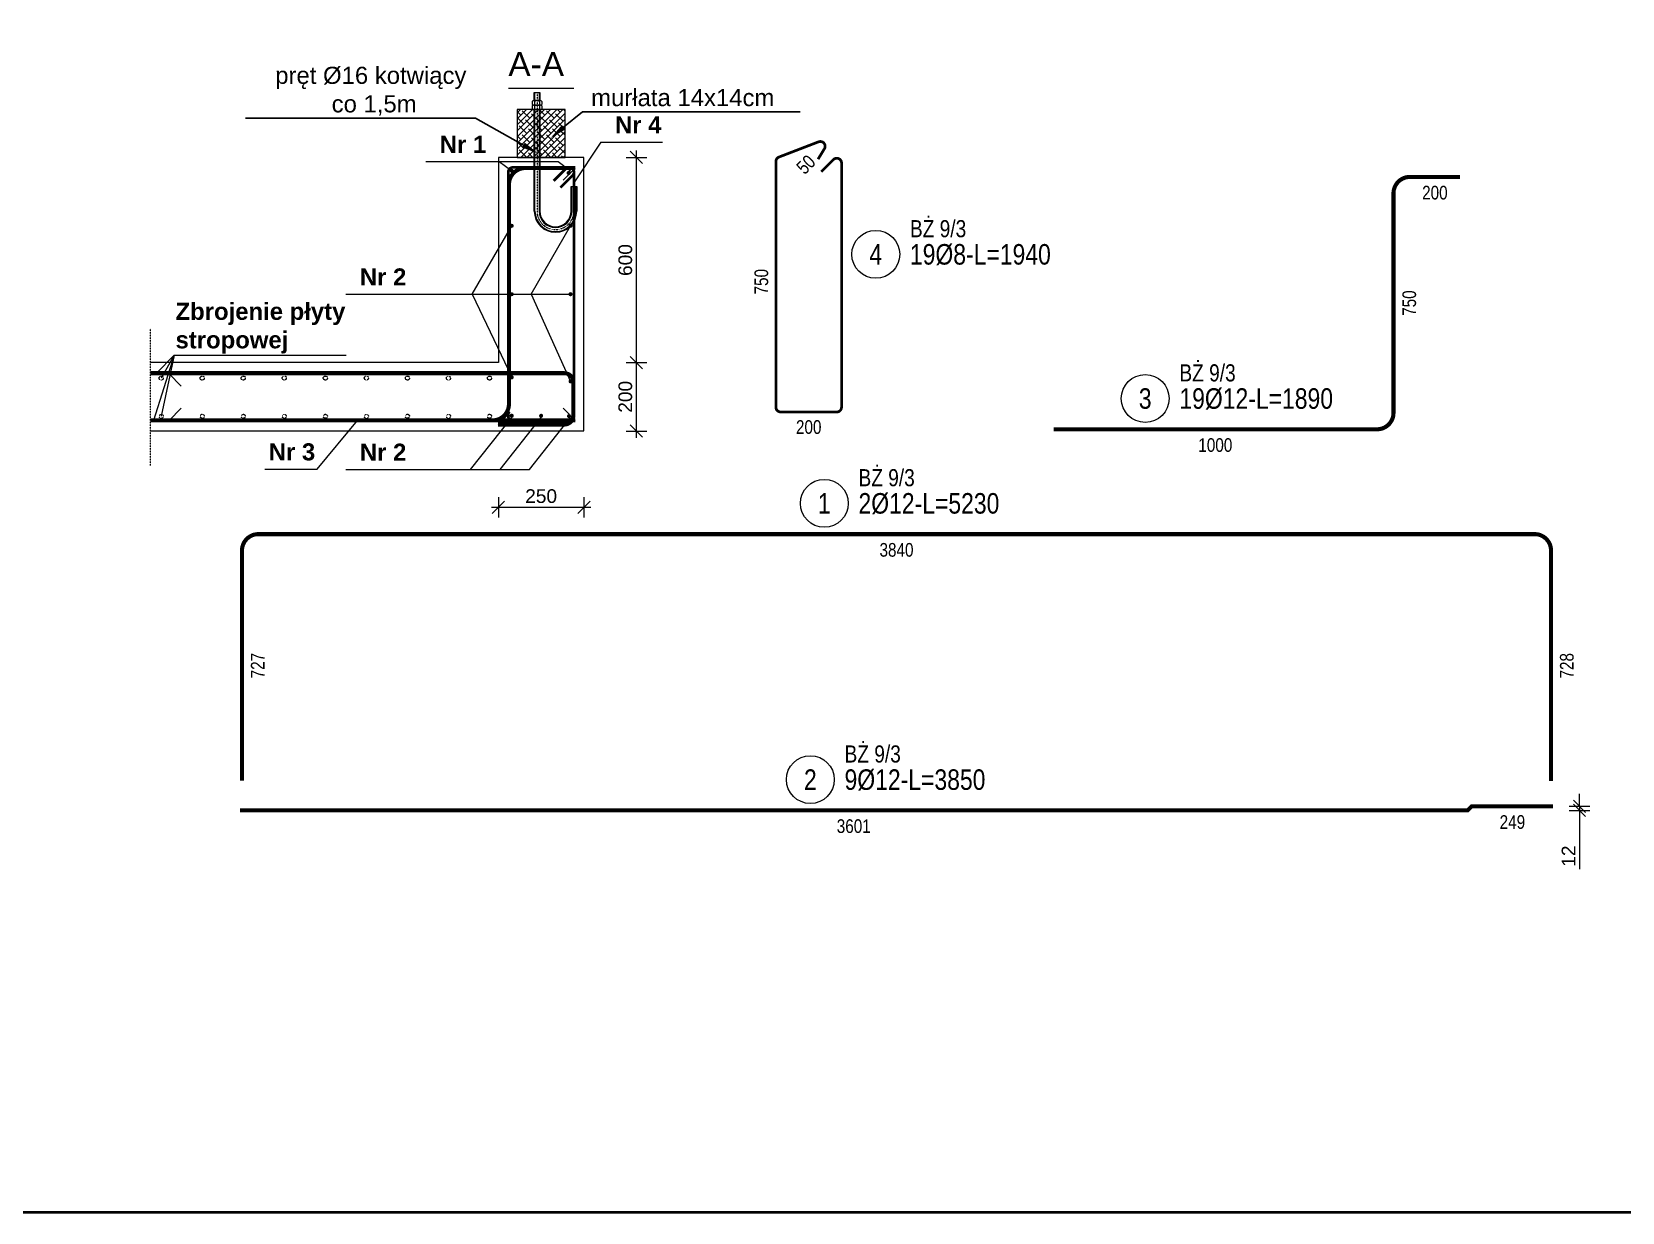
# Model space of a CAD drawing. Header units: millimetres. Extents: x 647 to 146539, y -131215 to 59.
# Drawn here: x 89335 to 93985, y -12172 to -8720 of the extents above; entities that cross this region are included whole.
import ezdxf
from ezdxf import colors
from ezdxf.entities.mleader import LeaderData, LeaderLine
from ezdxf.enums import TextEntityAlignment as Align
from ezdxf.math import Vec2, Vec3

# ---------------------------------------------------------------- set-up
doc = ezdxf.new("R2010")
doc.units = ezdxf.units.MM
doc.linetypes.add('DASHDOT', pattern=[1, 0.5, -0.25, 0, -0.25])
doc.linetypes.add('DASHED', pattern=[0.75, 0.5, -0.25])
doc.layers.get('Defpoints').update_dxf_attribs({"color": 2, "lineweight": 50})
for name, color, linetype, lineweight in [('e-cad_opisy', 2, 'Continuous', 18), ('e-cad_prety_widok', 1, 'Continuous', 40), ('G-Bloki', 221, 'Continuous', 5), ('G-Kreskowanie', 9, 'Continuous', 5), ('G-Obrys', 3, 'Continuous', 20), ('G-Opisy', 2, 'Continuous', 18), ('G-Osie', 6, 'DASHDOT', 9), ('G-Podkład', 9, 'Continuous', 13), ('G-Przerywana', 8, 'DASHED', 15), ('G-Ramka', 5, 'Continuous', 40), ('G-Wymiary', 4, 'Continuous', 9)]:
    doc.layers.add(name, color=color, linetype=linetype, lineweight=lineweight)
doc.layers.add('e-cad_rzutnie', color=61, linetype='Continuous', lineweight=5, plot=False)
doc.layers.add('G-Prety', color=1, linetype='Continuous')
doc.styles.add('Arial-GG', font='arial.ttf')
doc.styles.add('e-cad_1', font='arial.ttf')
doc.styles.get("Standard").update_dxf_attribs({"font": 'arial.ttf'})
doc.dimstyles.new('e-cad_1_20_[mm]', dxfattribs={"dimscale": 20, "dimtxt": 2, "dimasz": 1.8, "dimexe": 1.5, "dimexo": 0, "dimgap": 0.6, "dimtad": 1, "dimdec": 1, "dimrnd": 1, "dimtxsty": 'Arial-GG', "dimblk": 'OBLIQUE', "dimcen": 0, "dimdle": 1, "dimclrd": 4, "dimclre": 4, "dimclrt": 7, "dimadec": 1, "dimazin": 0, "dimtfac": 1, "dimtdec": 1, "dimtix": 1, "dimtmove": 0, "dimatfit": 2, "dimfxl": 1.5, "dimfxlon": 1, "dimlwd": -1, "dimlwe": -1, "dimarcsym": 0})

# ---------------------------------------------------------------- blocks, each defined once
blk = doc.blocks.new('_Oblique')
at = {"color": 0, "linetype": 'ByBlock', "lineweight": -2}
blk.add_line((-0.5, -0.5), (0.5, 0.5), dxfattribs=at)
blk = doc.blocks.new('*D747')
at = {"layer": 'Defpoints', "color": 0, "ltscale": 0.8, "transparency": 16777216}
for p in [(90699, -9687.4), (91102.7, -9687.4), (90949, -9887.4)]:
    blk.add_point(p, dxfattribs=at)
at = {"layer": 'G-Wymiary', "color": 4, "ltscale": 0.8, "transparency": 16777216}
for p, q in [((91102.7, -9907.4), (91102.7, -9667.4)), ((91072.7, -9687.4), (91132.7, -9687.4)), ((91072.7, -9887.4), (91132.7, -9887.4))]:
    blk.add_line(p, q, dxfattribs=at)
at = {"layer": 'G-Wymiary', "color": 4, "ltscale": 0.8, "transparency": 16777216, "xscale": 36, "yscale": 36, "zscale": 36}
for p, rotation in [((91102.7, -9687.4), 90), ((91102.7, -9887.4), 270)]:
    blk.add_blockref('_Oblique', p, dxfattribs=dict(at, rotation=rotation))
at = {"layer": 'G-Wymiary', "color": 7, "ltscale": 0.8, "transparency": 16777216, "insert": (91070.3, -9787.4), "char_height": 40, "attachment_point": 5, "rotation": 90, "style": 'Arial-GG'}
blk.add_mtext('200', dxfattribs=at)
blk = doc.blocks.new('*D748')
at = {"layer": 'Defpoints', "color": 0, "ltscale": 0.8, "transparency": 16777216}
for p in [(90949, -9087.4), (91102.7, -9087.4), (90699, -9687.4)]:
    blk.add_point(p, dxfattribs=at)
at = {"layer": 'G-Wymiary', "color": 4, "ltscale": 0.8, "transparency": 16777216}
for p, q in [((91102.7, -9707.4), (91102.7, -9067.4)), ((91072.7, -9087.4), (91132.7, -9087.4)), ((91072.7, -9687.4), (91132.7, -9687.4))]:
    blk.add_line(p, q, dxfattribs=at)
at = {"layer": 'G-Wymiary', "color": 4, "ltscale": 0.8, "transparency": 16777216, "xscale": 36, "yscale": 36, "zscale": 36}
for p, rotation in [((91102.7, -9087.4), 90), ((91102.7, -9687.4), 270)]:
    blk.add_blockref('_Oblique', p, dxfattribs=dict(at, rotation=rotation))
at = {"layer": 'G-Wymiary', "color": 7, "ltscale": 0.8, "transparency": 16777216, "insert": (91070.3, -9387.4), "char_height": 40, "attachment_point": 5, "rotation": 90, "style": 'Arial-GG'}
blk.add_mtext('600', dxfattribs=at)
blk = doc.blocks.new('*D668')
at = {"layer": 'Defpoints', "color": 0, "ltscale": 0.8, "transparency": 16777216}
for p in [(90699, -9687.4), (90949, -9887.4), (90949, -10110.4)]:
    blk.add_point(p, dxfattribs=at)
at = {"layer": 'G-Wymiary', "color": 4, "ltscale": 0.8, "transparency": 16777216}
for p, q in [((90699, -10080.4), (90699, -10140.4)), ((90949, -10080.4), (90949, -10140.4)), ((90679, -10110.4), (90969, -10110.4))]:
    blk.add_line(p, q, dxfattribs=at)
at = {"layer": 'G-Wymiary', "color": 4, "ltscale": 0.8, "transparency": 16777216, "xscale": 36, "yscale": 36, "zscale": 36, "rotation": 180}
blk.add_blockref('_Oblique', (90699, -10110.4), dxfattribs=at)
at = {"layer": 'G-Wymiary', "color": 4, "ltscale": 0.8, "transparency": 16777216, "xscale": 36, "yscale": 36, "zscale": 36}
blk.add_blockref('_Oblique', (90949, -10110.4), dxfattribs=at)
at = {"layer": 'G-Wymiary', "color": 7, "ltscale": 0.8, "transparency": 16777216, "insert": (90824, -10078), "char_height": 40, "attachment_point": 5, "style": 'Arial-GG'}
blk.add_mtext('250', dxfattribs=at)
blk = doc.blocks.new('e-cad_ZelbetOpis_7')
blk.add_circle((5, 4.5), 3.5)
at = {"layer": 'e-cad_opisy', "style": 'e-cad_1', "width": 0.8}
blk.add_attdef('NR', text='', height=3, dxfattribs=at).set_placement((5, 3), align=Align.CENTER)
for tag, p in [('OPIS_1', (10, 3)), ('UWAGI', (10, -6))]:
    blk.add_attdef(tag, p, '', height=3, dxfattribs=at)
at = {"layer": 'e-cad_opisy', "style": 'e-cad_1', "width": 0.8, "flags": 1}
for tag, p in [('SREDNICA', (0, -15)), ('DLUGOSC', (0, -20)), ('SZT', (0, -25)), ('GATUNEK_STALI', (0, -30)), ('KLASA_STALI', (0, -35)), ('OPIS_2', (0, -40)), ('KOD', (0, -50)), ('HAK_1', (0, -55)), ('HAK_2', (0, -60)), ('A', (0, -65)), ('B', (0, -70)), ('C', (0, -75)), ('D', (0, -80)), ('E', (0, -85)), ('F', (0, -90)), ('R', (0, -95)), ('HAK_1_DLUGOSC', (0, -100)), ('HAK_2_DLUGOSC', (0, -105)), ('KIERUNEK', (0, -110))]:
    blk.add_attdef(tag, p, '', height=3, dxfattribs=at)
at = {"layer": 'e-cad_rzutnie', "style": 'e-cad_1', "width": 0.8}
blk.add_attdef('POZYCJA', (10, 7), '', height=2.5, dxfattribs=at)
blk = doc.blocks.new('*D802')
at = {"layer": 'Defpoints', "color": 0, "ltscale": 0.8, "transparency": 16777216}
for p in [(93533.2, -10996.8), (93545.2, -10984.8), (93860.4, -10984.8)]:
    blk.add_point(p, dxfattribs=at)
at = {"layer": 'G-Wymiary', "color": 4, "ltscale": 0.8, "transparency": 16777216}
for p, q in [((93860.4, -10984.8), (93860.4, -10948.8)), ((93830.4, -10984.8), (93890.4, -10984.8)), ((93830.4, -10996.8), (93890.4, -10996.8)), ((93860.4, -10984.8), (93860.4, -10996.8)), ((93860.4, -10996.8), (93860.4, -11169.1))]:
    blk.add_line(p, q, dxfattribs=at)
at = {"layer": 'G-Wymiary', "color": 4, "ltscale": 0.8, "transparency": 16777216, "xscale": 36, "yscale": 36, "zscale": 36}
for p, rotation in [((93860.4, -10984.8), 270), ((93860.4, -10996.8), 90)]:
    blk.add_blockref('_Oblique', p, dxfattribs=dict(at, rotation=rotation))
at = {"layer": 'G-Wymiary', "color": 7, "ltscale": 0.8, "transparency": 16777216, "insert": (93828.3, -11130.5), "char_height": 40, "attachment_point": 5, "rotation": 90, "style": 'Arial-GG'}
blk.add_mtext('12', dxfattribs=at)

msp = doc.modelspace()

# ---------------------------------------------------------------- hatches: boundary and pattern name
at = {"layer": 'G-Kreskowanie', "ltscale": 0.8}
h = msp.add_hatch(dxfattribs=at)
h.set_pattern_fill('ANSI38', color=256, scale=100, style=0)
h.set_pattern_definition([(45, (-1445027.163, 750194.725), (-8.838834765, 8.838834765), []), (135, (-1445027.163, 750194.725), (-26.51650429, 8.838834765), [31.25, -18.75])])
h.paths.add_polyline_path([(90753.99, -8947.36), (90753.99, -9087.36), (90893.99, -9087.36), (90893.99, -8947.36)])
at = {"layer": 'G-Kreskowanie'}
h = msp.add_hatch(color=256, dxfattribs=at)
edge = h.paths.add_edge_path()
edge.add_arc((90737.99, -9126.35), 6, 0, 360)
h = msp.add_hatch(color=256, dxfattribs=at)
edge = h.paths.add_edge_path()
edge.add_arc((90904.56, -9132.97), 6, 0, 360)
h = msp.add_hatch(color=256, dxfattribs=at)
edge = h.paths.add_edge_path()
edge.add_arc((90737.99, -9287.35), 6, 0, 360)
h = msp.add_hatch(color=256, dxfattribs=at)
edge = h.paths.add_edge_path()
edge.add_arc((90909.99, -9287.35), 6, 0, 360)
h = msp.add_hatch(color=256, dxfattribs=at)
edge = h.paths.add_edge_path()
edge.add_arc((90737.99, -9487.35), 6, 0, 360)
h = msp.add_hatch(color=256, dxfattribs=at)
edge = h.paths.add_edge_path()
edge.add_arc((90909.99, -9487.35), 6, 0, 360)
h = msp.add_hatch(color=256, dxfattribs=at)
edge = h.paths.add_edge_path()
edge.add_arc((90737.99, -9730.35), 6, 0, 360)
h = msp.add_hatch(color=256, dxfattribs=at)
edge = h.paths.add_edge_path()
edge.add_arc((90909.99, -9742.21), 6, 0, 360)
h = msp.add_hatch(color=256, dxfattribs=at)
edge = h.paths.add_edge_path()
edge.add_arc((90737.99, -9842.84), 6, 0, 360)
h = msp.add_hatch(color=256, dxfattribs=at)
edge = h.paths.add_edge_path()
edge.add_arc((90823.99, -9842.84), 6, 0, 360)
h = msp.add_hatch(color=256, dxfattribs=at)
edge = h.paths.add_edge_path()
edge.add_arc((90905.6, -9843.96), 6, 0, 360)

# ---------------------------------------------------------------- linework, layer by layer
at = {"layer": 'e-cad_prety_widok'}
for points, const_width in [([(91643.25, -9129.19), (91678.6, -9093.83, -0.66811), (91702.5, -9103.73), (91702.5, -9817.73, -0.413797), (91688.5, -9831.73), (91524.5, -9831.73, -0.413797), (91510.5, -9817.73), (91510.5, -9099.35, -0.310163), (91519.48, -9086.28), (91635.41, -9041.73, -0.715901), (91652.39, -9062.09), (91633.82, -9092.52)], 8), ([(93777.22, -10910.92), (93777.22, -10236.92, 0.4142136), (93729.22, -10188.92), (89997.22, -10188.92, 0.4142136), (89949.22, -10236.92), (89949.22, -10909.92)], 12)]:
    msp.add_lwpolyline(points, format="xyb", dxfattribs=dict(at, const_width=const_width))
at = {"layer": 'e-cad_prety_widok', "ltscale": 0.8, "const_width": 12}
for points in [[(90923.99, -9118.36), (90777.99, -9118.36, 0.4142136), (90729.99, -9166.36), (90729.99, -9808.36, -0.4142136), (90681.99, -9856.36), (89735.99, -9856.36)], [(93510.5, -9144.37), (93364.5, -9144.37, 0.4142136), (93316.5, -9192.37), (93316.5, -9834.37, -0.4142136), (93268.5, -9882.37), (92322.5, -9882.37)]]:
    msp.add_lwpolyline(points, format="xyb", dxfattribs=at)
at = {"layer": 'e-cad_prety_widok', "const_width": 12}
msp.add_lwpolyline([(89943.22, -10996.77), (93533.22, -10996.77), (93545.22, -10984.77), (93783.22, -10984.77)], dxfattribs=at)
at = {"layer": 'G-Obrys', "ltscale": 0.8}
for p, q in [((90888.64, -9153.71), (90923.99, -9118.36)), ((89771.35, -9755.92), (89735.99, -9720.57)), ((89771.35, -9821), (89735.99, -9856.36)), ((90697.99, -9868.36), (90733.35, -9833)), ((90888.64, -9821), (90923.99, -9856.36))]:
    msp.add_line(p, q, dxfattribs=at)
at = {"layer": 'G-Obrys'}
msp.add_lwpolyline([(89681.3, -9887.36), (90948.99, -9887.36), (90948.99, -9087.36), (90698.99, -9087.36), (90698.99, -9687.36), (89681.3, -9687.36)], dxfattribs=at)
at = {"layer": 'G-Opisy'}
for p, q in [((90728.18, -8885.26), (90919.8, -8885.26)), ((90998.86, -9042.61), (90919.99, -9161.86)), ((90998.86, -9042.61), (91179.38, -9042.61)), ((90486.57, -9099.71), (90873.53, -9099.71)), ((90701.53, -9099.71), (90737.99, -9126.35)), ((90873.53, -9099.71), (90909.99, -9126.35)), ((90622.52, -9487.36), (90737.99, -9287.36)), ((90794.52, -9487.36), (90909.99, -9287.36)), ((90252.91, -9487.36), (90540.47, -9487.36)), ((90540.47, -9487.36), (90794.52, -9487.36)), ((90540.47, -9487.36), (90622.52, -9487.36)), ((90540.47, -9487.36), (90909.99, -9487.36)), ((90540.47, -9487.36), (90737.99, -9487.36)), ((90540.47, -9487.36), (90794.52, -9487.36)), ((90540.47, -9487.36), (90622.52, -9487.36)), ((90622.52, -9487.36), (90737.99, -9730.35)), ((90737.99, -9487.36), (90737.99, -9487.36)), ((90794.52, -9487.36), (90909.99, -9742.21)), ((90909.99, -9487.36), (90909.99, -9487.36)), ((89750.78, -9666.04), (89690.56, -9856.36)), ((89750.78, -9666.04), (89699.06, -9718.36)), ((89750.78, -9666.04), (89713, -9844.36)), ((89750.78, -9666.04), (89713, -9732.56)), ((89750.78, -9666.04), (90253.58, -9666.04)), ((90169.09, -9998.81), (90287.23, -9856.36)), ((90617.81, -9999.87), (90737.99, -9848.36)), ((90703.81, -9999.87), (90823.99, -9848.36)), ((90789.81, -9999.87), (90909.99, -9848.36)), ((90016.53, -9998.81), (90169.09, -9998.81)), ((90252.91, -9999.87), (90540.47, -9999.87)), ((90540.47, -9999.87), (90617.81, -9999.87)), ((90540.47, -9999.87), (90789.81, -9999.87)), ((90540.47, -9999.87), (90703.81, -9999.87))]:
    msp.add_line(p, q, dxfattribs=at)
at = {"layer": 'G-Opisy', "ltscale": 0.8}
msp.add_lwpolyline([(90753.99, -8947.36), (90753.99, -9087.36), (90893.99, -9087.36), (90893.99, -8947.36), (90753.99, -8947.36)], dxfattribs=at)
at = {"layer": 'G-Osie', "ltscale": 0.2}
msp.add_lwpolyline([(90811.99, -8897.36), (90811.99, -9244.36, 0.4142136), (90865.99, -9298.36), (90865.99, -9298.36, 0.4142136), (90919.99, -9244.36), (90919.99, -9172.36)], format="xyb", dxfattribs=at)
at = {"layer": 'G-Podkład', "ltscale": 50}
for p, q in [((90798.14, -8923.36), (90798.14, -8932.36)), ((90822.38, -8921.36), (90801.61, -8921.36)), ((90805.07, -8923.36), (90805.07, -8932.36)), ((90818.92, -8923.36), (90818.92, -8932.36)), ((90825.84, -8923.36), (90825.84, -8932.36)), ((90798.14, -8936.36), (90798.14, -8945.36)), ((90822.38, -8934.36), (90801.61, -8934.36)), ((90822.38, -8934.36), (90801.61, -8934.36)), ((90805.07, -8934.36), (90801.61, -8934.36)), ((90822.38, -8947.36), (90801.61, -8947.36)), ((90805.07, -8947.36), (90801.61, -8947.36)), ((90805.07, -8934.36), (90818.92, -8934.36)), ((90805.07, -8936.36), (90805.07, -8945.36)), ((90805.07, -8947.36), (90818.92, -8947.36)), ((90822.38, -8934.36), (90818.92, -8934.36)), ((90818.92, -8936.36), (90818.92, -8945.36)), ((90822.38, -8947.36), (90818.92, -8947.36)), ((90825.84, -8936.36), (90825.84, -8945.36))]:
    msp.add_line(p, q, dxfattribs=at)
for points in [[(90803.99, -8921.36), (90803.99, -8897.36), (90819.99, -8897.36), (90819.99, -8921.36)], [(90805.99, -8921.36), (90805.99, -8897.36), (90817.99, -8897.36), (90817.99, -8921.36)], [(90803.99, -9244.36), (90803.99, -8947.36)], [(90805.99, -9244.36), (90805.99, -8947.36)], [(90817.99, -8947.36), (90817.99, -9244.36)], [(90819.99, -8947.36), (90819.99, -9244.36)], [(90911.99, -9244.36), (90911.99, -9172.36), (90927.99, -9172.36), (90927.99, -9244.36)], [(90913.99, -9244.36), (90913.99, -9172.36), (90925.99, -9172.36), (90925.99, -9244.36)]]:
    msp.add_lwpolyline(points, dxfattribs=at)
for centre, radius, start, end in [((90801.61, -8925.36), 4, 29.97705, 150.02295), ((90811.99, -8934.35), 12.99, 57.78165, 122.21835), ((90822.38, -8925.36), 4, 29.97705, 150.02295), ((90818.92, -8923.36), 0, 270, 25.5633), ((90801.61, -8930.36), 4, 209.97705, 330.02295), ((90801.61, -8938.36), 4, 29.97705, 150.02295), ((90801.61, -8943.36), 4, 209.97705, 330.02295), ((90811.99, -8921.37), 12.99, 237.78165, 302.21835), ((90811.99, -8947.35), 12.99, 57.78165, 122.21835), ((90811.99, -8934.37), 12.99, 237.78165, 302.21835), ((90822.38, -8930.36), 4, 209.97705, 330.02295), ((90818.92, -8932.36), 0, 334.4367, 90), ((90822.38, -8938.36), 4, 29.97705, 150.02295), ((90818.92, -8936.36), 0, 270, 25.5633), ((90822.38, -8943.36), 4, 209.97705, 330.02295), ((90818.92, -8945.36), 0, 334.4367, 90), ((90865.99, -9244.36), 62, 180, 0), ((90865.99, -9244.36), 60, 180, 0), ((90865.99, -9244.36), 48, 180, 0), ((90865.99, -9244.36), 46, 180, 0)]:
    msp.add_arc(centre, radius, start, end, dxfattribs=at)
at = {"layer": 'G-Prety', "const_width": 8}
msp.add_lwpolyline([(90860.74, -9155.82), (90896.09, -9120.46, -0.66811), (90919.99, -9130.36), (90919.99, -9844.36, -0.413797), (90905.99, -9858.36), (90741.99, -9858.36, -0.413797), (90727.99, -9844.36), (90727.99, -9130.36, -0.413797), (90741.99, -9116.36), (90905.99, -9116.36, -0.66811), (90915.89, -9140.26), (90880.53, -9175.61)], format="xyb", dxfattribs=at)
at = {"layer": 'G-Przerywana', "ltscale": 0.02}
msp.add_line((89681.3, -9988.46), (89681.3, -9588.46), dxfattribs=at)
at = {"layer": 'G-Przerywana', "ltscale": 0.02, "const_width": 12}
msp.add_lwpolyline([(90697.99, -9868.36), (90891.99, -9868.36, 0.4142136), (90917.99, -9842.36), (90917.99, -9744.36, 0.4142136), (90891.99, -9718.36), (89681.3, -9718.36)], format="xyb", dxfattribs=at)
msp.add_lwpolyline([(90923.99, -9856.36), (89681.3, -9856.36)], dxfattribs=at)
at = {"layer": 'G-Przerywana', "ltscale": 0.02}
for centre in [(89713, -9732.56), (89833, -9732.56), (89953, -9732.56), (90073, -9732.56), (90193, -9732.56), (90313, -9732.56), (90433, -9732.56), (90553, -9732.56), (90673, -9732.56), (89713, -9844.36), (89833, -9844.36), (89953, -9844.36), (90073, -9844.36), (90193, -9844.36), (90313, -9844.36), (90433, -9844.36), (90553, -9844.36), (90673, -9844.36)]:
    msp.add_circle(centre, 6, dxfattribs=at)
at = {"layer": 'G-Ramka', "color": 5}
msp.add_lwpolyline([(59757.36, -6631.74), (59757.36, -12171.74), (101638.55, -12171.74), (101638.55, -6631.74)], close=True, dxfattribs=at)

# ---------------------------------------------------------------- block references
at = {"layer": 'G-Bloki', "ltscale": 0.8, "xscale": 20, "yscale": 20, "zscale": 20}
for p, values in [((91702.5, -9460.73), {'OPIS_1': '19%%c8-L=1940', 'NR': '4', 'POZYCJA': 'BŻ 9/3'}), ((92490.49, -9882.37), {'OPIS_1': '19%%c12-L=1890', 'NR': '3', 'POZYCJA': 'BŻ 9/3'}), ((91552.05, -10188.92), {'OPIS_1': '2%%c12-L=5230', 'NR': '1', 'POZYCJA': 'BŻ 9/3'}), ((91511.3, -10996.77), {'OPIS_1': '9%%c12-L=3850', 'NR': '2', 'POZYCJA': 'BŻ 9/3'})]:
    msp.add_blockref('e-cad_ZelbetOpis_7', p, dxfattribs=at).add_auto_attribs(values)

# ---------------------------------------------------------------- texts
at = {"layer": 'e-cad_opisy', "ltscale": 0.8, "style": 'e-cad_1', "width": 0.8}
for s, rotation, p in [('50', 45, (91598.22, -9107.97)), ('750', 90, (91467.86, -9450.79)), ('750', 90, (93362.5, -9513.37)), ('727', 90, (89995.22, -10573.42)), ('728', 90, (93823.22, -10573.92))]:
    msp.add_text(s, height=40, rotation=rotation, dxfattribs=at).set_placement(p, align=Align.MIDDLE_CENTER)
for s, p in [('200', (93437.5, -9190.37)), ('200', (91606.5, -9875.73)), ('1000', (92795.5, -9928.37)), ('3840', (91863.22, -10234.92)), ('249', (93664.22, -11030.77)), ('3601', (91738.22, -11042.77))]:
    msp.add_text(s, height=40, dxfattribs=at).set_placement(p, align=Align.MIDDLE_CENTER)
at = {"layer": 'G-Opisy', "attachment_point": 1}
for s, insert, char_height in [('{\\fArial|b0|i0|c0|p0;A-A}', (90728.18, -8779.55), 70), ('{\\fArial|b1|i0|c0|p0;Nr 4}', (91039.94, -8967.1), 50), ('{\\fArial|b1|i0|c0|p0;Nr 1}', (90527.65, -9024.2), 50), ('{\\fArial|b1|i0|c0|p0;Nr 2}', (90293.99, -9411.85), 50), ('{\\fArial|b1|i0|c0|p0;Zbrojenie płyty\\Pstropowej}', (89754.95, -9512.37), 50), ('{\\fArial|b1|i0|c0|p0;Nr 3}', (90027.48, -9923.3), 50), ('{\\fArial|b1|i0|c0|p0;Nr 2}', (90293.99, -9924.35), 50)]:
    msp.add_mtext(s, dxfattribs=dict(at, insert=insert, char_height=char_height))

# ---------------------------------------------------------------- dimensions: what is measured, and where the dimension line sits
at = {"layer": 'G-Wymiary', "ltscale": 0.8}
dim = msp.add_linear_dim(base=(91102.74, -9087.36), p1=(90698.99, -9687.36), p2=(90948.99, -9087.36), angle=90, dimstyle='e-cad_1_20_[mm]', override={"dimtmove": 1}, dxfattribs=at)
dim.commit()
dim.dimension.update_dxf_attribs({"geometry": '*D748', "text_midpoint": (91070.32, -9387.36)})
dim = msp.add_linear_dim(base=(91102.74, -9687.36), p1=(90948.99, -9887.36), p2=(90698.99, -9687.36), angle=90, dimstyle='e-cad_1_20_[mm]', dxfattribs=at)
dim.commit()
dim.dimension.update_dxf_attribs({"geometry": '*D747', "text_midpoint": (91070.32, -9787.36)})
dim = msp.add_linear_dim(base=(90948.99, -10110.37), p1=(90698.99, -9687.36), p2=(90948.99, -9887.36), dimstyle='e-cad_1_20_[mm]', dxfattribs=at)
dim.commit()
dim.dimension.update_dxf_attribs({"geometry": '*D668', "text_midpoint": (90823.99, -10077.95)})
dim = msp.add_linear_dim(base=(93860.43, -10984.77), p1=(93533.22, -10996.77), p2=(93545.22, -10984.77), angle=90, dimstyle='e-cad_1_20_[mm]', dxfattribs=at)
dim.commit()
dim.dimension.update_dxf_attribs({"geometry": '*D802', "text_midpoint": (93860.43, -11130.52), "dimtype": 160})

# ---------------------------------------------------------------- leaders
at = {"layer": 'G-Opisy', "ltscale": 0.8}
ml = msp.add_multileader_mtext('Standard', dxfattribs=at)
ml.set_content('\\A1;\\pxsm1,qc;pręt %%C16 kotwiący\\P co 1,5m', color=2, style='Arial-GG')
ml.set_leader_properties(color=4)
ml.build(insert=Vec2(0, 0))
ml.multileader.update_dxf_attribs({"text_left_attachment_type": 5, "text_right_attachment_type": 5, "dogleg_length": 2, "arrow_head_size": 50})
ctx = ml.context
ctx.base_point, ctx.char_height, ctx.arrow_head_size, ctx.landing_gap_size, ctx.plane_origin = Vec3(90023.12, -8972.7), 50, 50, 25, Vec3(91135.46, -8738.59)
ctx.left_attachment, ctx.right_attachment, ctx.text_align_type = 5, 5, 1
notes = []
notes.append((ctx, [(0, (1, 1, 0), (90631.94, -8972.7), (-1, 0), 5, [(0, [(90815.7, -9075.83)], 0, [])])]))
ctx.mtext.insert, ctx.mtext.defined_height, ctx.mtext.alignment, ctx.mtext.line_spacing_style, ctx.mtext.flow_direction = Vec3(90326, -8822.29), 200, 2, 2, 5
ml = msp.add_multileader_mtext('Standard', dxfattribs=at)
ml.set_content('\\A1;\\pxsm1,qc;murłata 14x14cm', color=2, style='Arial-GG')
ml.set_leader_properties(color=4)
ml.build(insert=Vec2(0, 0))
ml.multileader.update_dxf_attribs({"text_left_attachment_type": 5, "text_right_attachment_type": 5, "dogleg_length": 2, "arrow_head_size": 50})
ctx = ml.context
ctx.base_point, ctx.char_height, ctx.arrow_head_size, ctx.landing_gap_size, ctx.plane_origin = Vec3(90949.87, -8954.24), 50, 50, 25, Vec3(90441.35, -8720.14)
ctx.left_attachment, ctx.right_attachment, ctx.text_align_type = 5, 5, 1
notes.append((ctx, [(0, (1, 1, 0), (90944.87, -8954.24), (1, 0), 5, [(0, [(90851.24, -9030.99)], 0, [])])]))
ctx.mtext.insert, ctx.mtext.defined_height, ctx.mtext.alignment, ctx.mtext.line_spacing_style, ctx.mtext.flow_direction = Vec3(91238.19, -8887.37), 200, 2, 2, 5
for ctx, leaders in notes:
    for number, flags, end, landing, length, lines in leaders:
        leader = LeaderData()
        leader.index, (leader.has_last_leader_line, leader.has_dogleg_vector, leader.attachment_direction) = number, flags
        leader.last_leader_point, leader.dogleg_vector, leader.dogleg_length = Vec3(end), Vec3(landing), length
        for number, points, colour, breaks in lines:
            line = LeaderLine()
            line.index, line.vertices, line.color, line.breaks = number, Vec3.list(points), colors.encode_raw_color(colour), breaks
            leader.lines.append(line)
        ctx.leaders.append(leader)

doc.saveas('drawing.dxf')
